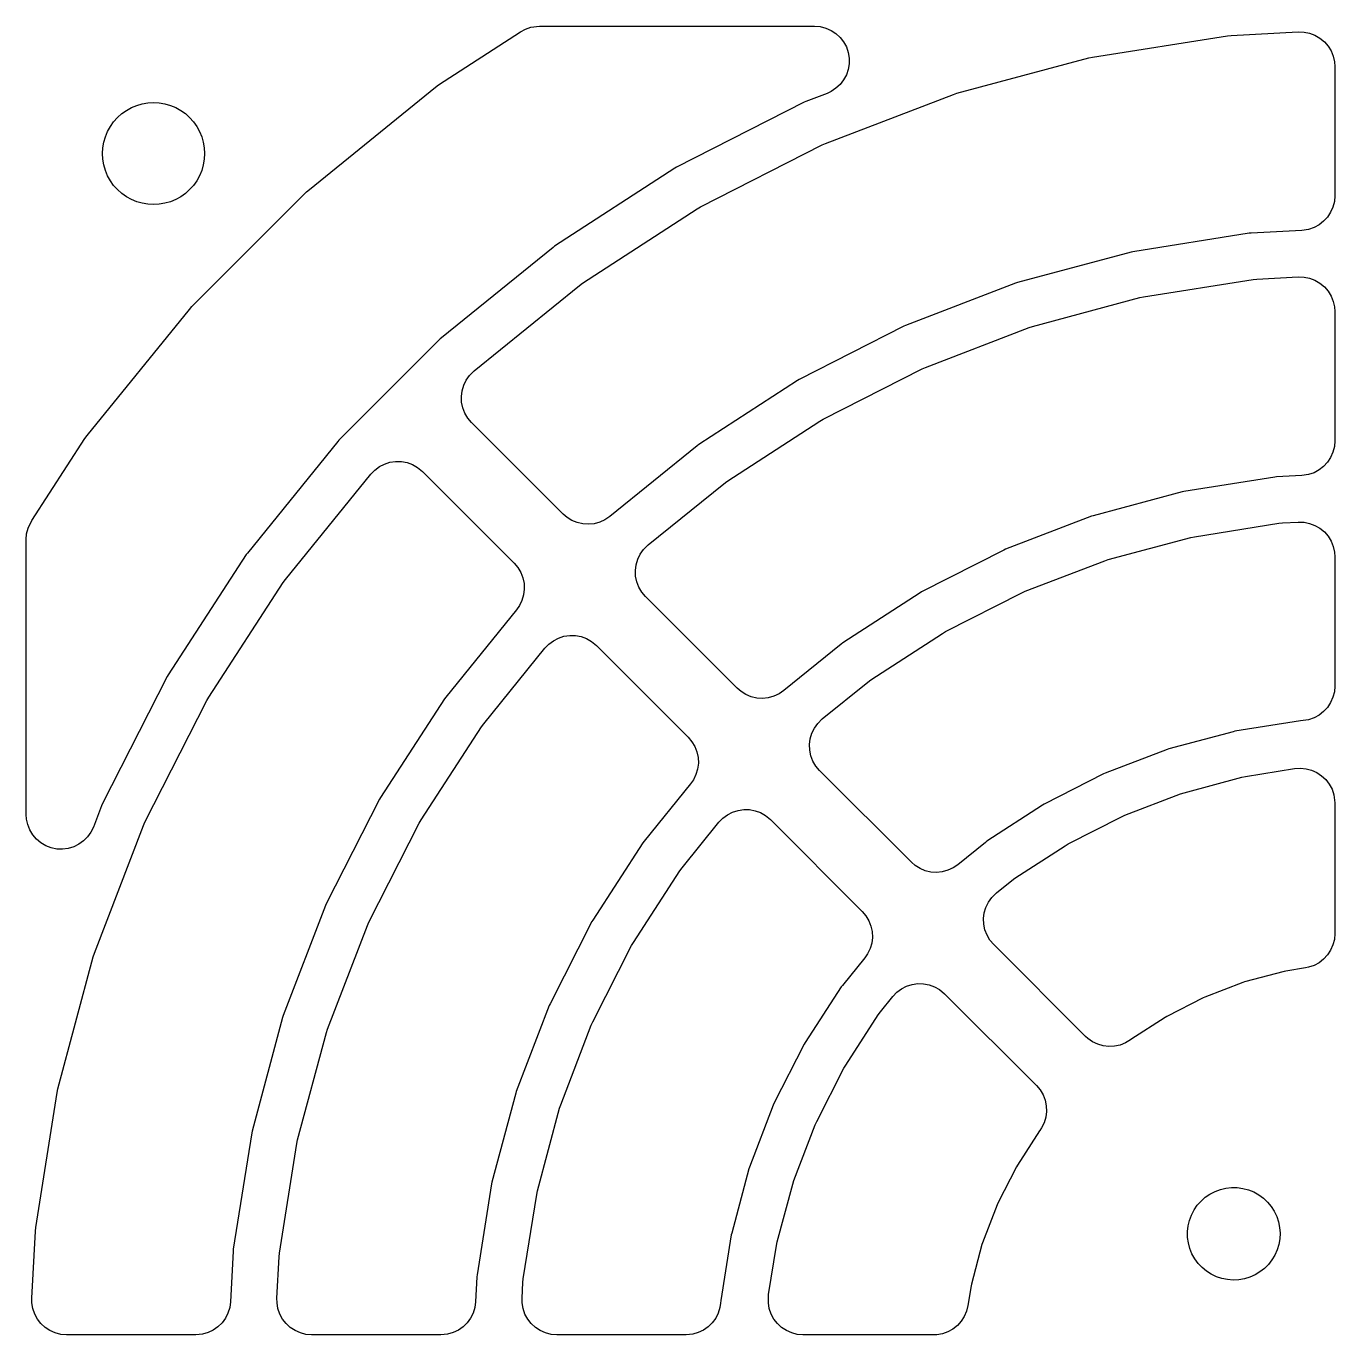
# Model space of a CAD drawing. Header units: metres. Extents: x -245 to 245, y -222 to 222.
# Drawn here: x -58 to -1.5, y -121 to -64.5 of the extents above; entities that cross this region are included whole.
import ezdxf

# ---------------------------------------------------------------- set-up
doc = ezdxf.new("R2010")
doc.units = ezdxf.units.M

msp = doc.modelspace()

# ---------------------------------------------------------------- linework, layer by layer
for p, q in [((-40.1973, -67.0395), (-36.6595, -64.742)), ((-36.6595, -64.742), (-36.4413, -64.6247)), ((-36.4413, -64.6247), (-36.2067, -64.5449)), ((-36.2067, -64.5449), (-35.8425, -64.5)), ((-35.8425, -64.5), (-23.9621, -64.5)), ((-23.9621, -64.5), (-23.7152, -64.5205)), ((-23.7152, -64.5205), (-23.4751, -64.5813)), ((-23.4751, -64.5813), (-23.2482, -64.6808)), ((-23.2482, -64.6808), (-23.0408, -64.8163)), ((-23.0408, -64.8163), (-22.8585, -64.9841)), ((-11.964, -65.8367), (-6.1315, -64.9129)), ((-6.1315, -64.9129), (-5.97536, -64.8965)), ((-5.97536, -64.8965), (-3.07851, -64.7447)), ((-3.07851, -64.7447), (-2.83087, -64.7522)), ((-2.83087, -64.7522), (-2.58786, -64.8004)), ((-2.58786, -64.8004), (-2.35609, -64.8879)), ((-2.35609, -64.8879), (-2.14189, -65.0123)), ((-22.8585, -64.9841), (-22.7064, -65.1796)), ((-22.7064, -65.1796), (-22.5885, -65.3975)), ((-22.5885, -65.3975), (-22.508, -65.6318)), ((-2.14189, -65.0123), (-1.9511, -65.1703)), ((-1.9511, -65.1703), (-1.78891, -65.3576)), ((-1.78891, -65.3576), (-1.65976, -65.569)), ((-22.508, -65.6318), (-22.4672, -65.8761)), ((-22.4672, -65.8761), (-22.4672, -66.1239)), ((-17.8212, -67.3976), (-12.1176, -65.8693)), ((-12.1176, -65.8693), (-11.964, -65.8367)), ((-1.65976, -65.569), (-1.56717, -65.7988)), ((-1.56717, -65.7988), (-1.51366, -66.0407)), ((-1.51366, -66.0407), (-1.5, -66.2426)), ((-22.5885, -66.6025), (-22.7064, -66.8204)), ((-22.508, -66.3682), (-22.5885, -66.6025)), ((-22.4672, -66.1239), (-22.508, -66.3682)), ((-1.5, -66.2426), (-1.5, -71.8218)), ((-45.7745, -71.5452), (-40.3243, -67.1318)), ((-40.3243, -67.1318), (-40.1973, -67.0395)), ((-23.0408, -67.1837), (-23.2482, -67.3192)), ((-22.8585, -67.0159), (-23.0408, -67.1837)), ((-22.7064, -66.8204), (-22.8585, -67.0159)), ((-52.7467, -67.8104), (-52.5, -67.7965)), ((-52.5, -67.7965), (-52.2533, -67.8104)), ((-24.4054, -67.7813), (-29.9233, -70.5928)), ((-24.3336, -67.7493), (-24.4054, -67.7813)), ((-23.4246, -67.4004), (-24.3336, -67.7493)), ((-23.4834, -69.5623), (-17.9705, -67.4461)), ((-23.2482, -67.3192), (-23.4246, -67.4004)), ((-17.9705, -67.4461), (-17.8212, -67.3976)), ((-54.0581, -68.4419), (-53.8738, -68.2773)), ((-53.8738, -68.2773), (-53.6723, -68.1343)), ((-53.6723, -68.1343), (-53.456, -68.0148)), ((-53.456, -68.0148), (-53.2278, -67.9202)), ((-53.2278, -67.9202), (-52.9903, -67.8518)), ((-52.9903, -67.8518), (-52.7467, -67.8104)), ((-52.2533, -67.8104), (-52.0097, -67.8518)), ((-52.0097, -67.8518), (-51.7722, -67.9202)), ((-51.7722, -67.9202), (-51.5439, -68.0148)), ((-51.5439, -68.0148), (-51.3277, -68.1343)), ((-51.3277, -68.1343), (-51.1262, -68.2773)), ((-51.1262, -68.2773), (-50.9419, -68.4419)), ((-54.4852, -69.044), (-54.3657, -68.8277)), ((-54.3657, -68.8277), (-54.2227, -68.6262)), ((-54.2227, -68.6262), (-54.0581, -68.4419)), ((-50.9419, -68.4419), (-50.7773, -68.6262)), ((-50.7773, -68.6262), (-50.6343, -68.8277)), ((-50.6343, -68.8277), (-50.5147, -69.044)), ((-54.6482, -69.5097), (-54.5798, -69.2722)), ((-54.5798, -69.2722), (-54.4852, -69.044)), ((-50.5147, -69.044), (-50.4202, -69.2722)), ((-50.4202, -69.2722), (-50.3518, -69.5097)), ((-54.7035, -70), (-54.6896, -69.7533)), ((-54.6896, -70.2467), (-54.7035, -70)), ((-54.6896, -69.7533), (-54.6482, -69.5097)), ((-50.3518, -69.5097), (-50.3104, -69.7533)), ((-50.3104, -69.7533), (-50.2965, -70)), ((-50.2965, -70), (-50.3104, -70.2467)), ((-28.8883, -72.307), (-23.6268, -69.6262)), ((-23.6268, -69.6262), (-23.4834, -69.5623)), ((-54.6482, -70.4903), (-54.6896, -70.2467)), ((-54.5798, -70.7278), (-54.6482, -70.4903)), ((-50.3518, -70.4903), (-50.4202, -70.7278)), ((-50.3104, -70.2467), (-50.3518, -70.4903)), ((-29.9233, -70.5928), (-29.9912, -70.632)), ((-54.4852, -70.9561), (-54.5798, -70.7278)), ((-54.3657, -71.1723), (-54.4852, -70.9561)), ((-54.2227, -71.3738), (-54.3657, -71.1723)), ((-50.6343, -71.1723), (-50.7773, -71.3738)), ((-50.5147, -70.9561), (-50.6343, -71.1723)), ((-50.4202, -70.7278), (-50.5147, -70.9561)), ((-29.9912, -70.632), (-35.1852, -74.005)), ((-54.0581, -71.5581), (-54.2227, -71.3738)), ((-53.8738, -71.7227), (-54.0581, -71.5581)), ((-53.6723, -71.8657), (-53.8738, -71.7227)), ((-51.1262, -71.7227), (-51.3277, -71.8657)), ((-50.9419, -71.5581), (-51.1262, -71.7227)), ((-50.7773, -71.3738), (-50.9419, -71.5581)), ((-50.8497, -76.6089), (-45.8911, -71.6503)), ((-45.8911, -71.6503), (-45.7745, -71.5452)), ((-53.456, -71.9853), (-53.6723, -71.8657)), ((-53.2278, -72.0798), (-53.456, -71.9853)), ((-52.9903, -72.1482), (-53.2278, -72.0798)), ((-52.7467, -72.1896), (-52.9903, -72.1482)), ((-52.5, -72.2035), (-52.7467, -72.1896)), ((-52.2533, -72.1896), (-52.5, -72.2035)), ((-52.0097, -72.1482), (-52.2533, -72.1896)), ((-51.7722, -72.0798), (-52.0097, -72.1482)), ((-51.5439, -71.9853), (-51.7722, -72.0798)), ((-51.3277, -71.8657), (-51.5439, -71.9853)), ((-29.0243, -72.3855), (-28.8883, -72.307)), ((-1.58127, -72.3089), (-1.68079, -72.5358)), ((-1.52046, -72.0687), (-1.58127, -72.3089)), ((-1.5, -71.8218), (-1.52046, -72.0687)), ((-33.9766, -75.6016), (-29.0243, -72.3855)), ((-1.81628, -72.7432), (-1.98409, -72.9254)), ((-1.68079, -72.5358), (-1.81628, -72.7432)), ((-5.1955, -73.4431), (-10.2181, -74.2386)), ((-5.11745, -73.4349), (-5.1955, -73.4431)), ((-2.92149, -73.3198), (-5.11745, -73.4349)), ((-2.63177, -73.2759), (-2.92149, -73.3198)), ((-2.39746, -73.1955), (-2.63177, -73.2759)), ((-2.17958, -73.0776), (-2.39746, -73.1955)), ((-1.98409, -72.9254), (-2.17958, -73.0776)), ((-35.1852, -74.005), (-35.2486, -74.0511)), ((-35.2486, -74.0511), (-40.0616, -77.9486)), ((-10.2951, -74.2549), (-15.2067, -75.571)), ((-10.2181, -74.2386), (-10.2951, -74.2549)), ((-38.6556, -79.38), (-34.1036, -75.6939)), ((-34.1036, -75.6939), (-33.9766, -75.6016)), ((-15.2816, -75.5953), (-20.029, -77.4177)), ((-15.2067, -75.571), (-15.2816, -75.5953)), ((-9.76358, -76.1887), (-5.02524, -75.4382)), ((-5.02524, -75.4382), (-4.86909, -75.4218)), ((-4.86909, -75.4218), (-3.07851, -75.328)), ((-3.07851, -75.328), (-2.83089, -75.3355)), ((-2.83089, -75.3355), (-2.58788, -75.3837)), ((-2.58788, -75.3837), (-2.35609, -75.4712)), ((-2.35609, -75.4712), (-2.14189, -75.5956)), ((-2.14189, -75.5956), (-1.9511, -75.7537)), ((-14.5508, -77.463), (-9.91716, -76.2214)), ((-9.91716, -76.2214), (-9.76358, -76.1887)), ((-1.9511, -75.7537), (-1.78891, -75.9409)), ((-1.78891, -75.9409), (-1.65976, -76.1523)), ((-1.65976, -76.1523), (-1.56717, -76.3821)), ((-55.3682, -82.1757), (-50.9548, -76.7255)), ((-50.9548, -76.7255), (-50.8497, -76.6089)), ((-1.56717, -76.3821), (-1.51366, -76.624)), ((-1.51366, -76.624), (-1.5, -76.8259)), ((-1.5, -76.8259), (-1.5, -82.4052)), ((-40.0616, -77.9486), (-40.1199, -78.0011)), ((-20.1008, -77.4496), (-24.6316, -79.7582)), ((-20.029, -77.4177), (-20.1008, -77.4496)), ((-19.1789, -79.2307), (-14.7001, -77.5115)), ((-14.7001, -77.5115), (-14.5508, -77.463)), ((-40.1199, -78.0011), (-44.4989, -82.3801)), ((-39.0002, -79.7779), (-38.8562, -79.5763)), ((-38.8562, -79.5763), (-38.6556, -79.38)), ((-23.5965, -81.4724), (-19.3223, -79.2946)), ((-19.3223, -79.2946), (-19.1789, -79.2307)), ((-39.1797, -80.2379), (-39.109, -80.0005)), ((-39.109, -80.0005), (-39.0002, -79.7779)), ((-24.6995, -79.7975), (-28.9644, -82.5671)), ((-24.6316, -79.7582), (-24.6995, -79.7975)), ((-39.2103, -80.4838), (-39.1797, -80.2379)), ((-39.2001, -80.7313), (-39.2103, -80.4838)), ((-39.1493, -80.9738), (-39.2001, -80.7313)), ((-39.0592, -81.2045), (-39.1493, -80.9738)), ((-38.9324, -81.4174), (-39.0592, -81.2045)), ((-38.7723, -81.6064), (-38.9324, -81.4174)), ((-34.8109, -85.5678), (-38.7723, -81.6064)), ((-27.7558, -84.1637), (-23.7325, -81.5509)), ((-23.7325, -81.5509), (-23.5965, -81.4724)), ((-57.758, -85.8405), (-55.4605, -82.3027)), ((-55.4605, -82.3027), (-55.3682, -82.1757)), ((-44.5514, -82.4384), (-48.4489, -87.2514)), ((-44.4989, -82.3801), (-44.5514, -82.4384)), ((-1.5, -82.4052), (-1.52046, -82.6521)), ((-29.0279, -82.6132), (-32.8063, -85.6729)), ((-28.9644, -82.5671), (-29.0279, -82.6132)), ((-1.58127, -82.8922), (-1.68079, -83.1191)), ((-1.52046, -82.6521), (-1.58127, -82.8922)), ((-42.9487, -83.6654), (-42.7503, -83.517)), ((-42.7503, -83.517), (-42.5302, -83.4034)), ((-42.5302, -83.4034), (-42.2944, -83.3274)), ((-42.2944, -83.3274), (-42.0493, -83.2914)), ((-42.0493, -83.2914), (-41.8016, -83.2962)), ((-41.8016, -83.2962), (-41.558, -83.3416)), ((-41.558, -83.3416), (-41.3253, -83.4266)), ((-41.3253, -83.4266), (-41.1098, -83.5487)), ((-41.1098, -83.5487), (-40.8936, -83.7277)), ((-1.98409, -83.5088), (-2.17958, -83.6609)), ((-1.81628, -83.3265), (-1.98409, -83.5088)), ((-1.68079, -83.1191), (-1.81628, -83.3265)), ((-46.8061, -88.3964), (-43.12, -83.8444)), ((-43.12, -83.8444), (-42.9487, -83.6654)), ((-40.8936, -83.7277), (-36.9322, -87.6891)), ((-27.8829, -84.256), (-27.7558, -84.1637)), ((-4.08925, -83.9684), (-8.0177, -84.5906)), ((-4.0112, -83.9602), (-4.08925, -83.9684)), ((-2.92149, -83.9031), (-4.0112, -83.9602)), ((-2.63177, -83.8593), (-2.92149, -83.9031)), ((-2.39746, -83.7788), (-2.63177, -83.8593)), ((-2.17958, -83.6609), (-2.39746, -83.7788)), ((-31.1411, -86.8945), (-27.8829, -84.256)), ((-8.09465, -84.607), (-11.9363, -85.6363)), ((-8.0177, -84.5906), (-8.09465, -84.607)), ((-57.9187, -86.1704), (-57.758, -85.8405)), ((-34.6486, -85.7084), (-34.8109, -85.5678)), ((-34.4386, -85.8399), (-34.6486, -85.7084)), ((-34.2098, -85.935), (-34.4386, -85.8399)), ((-33.011, -85.8123), (-33.2359, -85.9162)), ((-32.8063, -85.6729), (-33.011, -85.8123)), ((-12.0112, -85.6607), (-15.7243, -87.086)), ((-11.9363, -85.6363), (-12.0112, -85.6607)), ((-58, -86.6575), (-57.9795, -86.4106)), ((-57.9795, -86.4106), (-57.9187, -86.1704)), ((-33.9686, -85.9911), (-34.2098, -85.935)), ((-33.7213, -86.0069), (-33.9686, -85.9911)), ((-33.4749, -85.9816), (-33.7213, -86.0069)), ((-33.2359, -85.9162), (-33.4749, -85.9816)), ((-7.56319, -86.5408), (-3.91898, -85.9636)), ((-3.91898, -85.9636), (-3.76282, -85.9472)), ((-3.76282, -85.9472), (-3.07849, -85.9113)), ((-3.07849, -85.9113), (-2.83087, -85.9189)), ((-2.83087, -85.9189), (-2.58786, -85.967)), ((-2.58786, -85.967), (-2.35609, -86.0545)), ((-2.35609, -86.0545), (-2.14188, -86.179)), ((-2.14188, -86.179), (-1.95108, -86.337)), ((-1.95108, -86.337), (-1.78889, -86.5243)), ((-58, -98.5379), (-58, -86.6575)), ((-31.3418, -87.0907), (-31.1411, -86.8945)), ((-11.2803, -87.5283), (-7.71677, -86.5735)), ((-7.71677, -86.5735), (-7.56319, -86.5408)), ((-1.78889, -86.5243), (-1.65974, -86.7357)), ((-1.65974, -86.7357), (-1.56715, -86.9655)), ((-1.56715, -86.9655), (-1.51366, -87.2074)), ((-48.495, -87.3148), (-51.868, -92.5088)), ((-48.4489, -87.2514), (-48.495, -87.3148)), ((-31.6653, -87.7524), (-31.5946, -87.5149)), ((-31.5946, -87.5149), (-31.4857, -87.2924)), ((-31.4857, -87.2924), (-31.3418, -87.0907)), ((-15.796, -87.118), (-19.34, -88.9237)), ((-15.7243, -87.086), (-15.796, -87.118)), ((-11.4297, -87.5768), (-11.2803, -87.5283)), ((-1.51366, -87.2074), (-1.5, -87.4093)), ((-1.5, -87.4093), (-1.5, -92.9885)), ((-36.9322, -87.6891), (-36.7721, -87.8781)), ((-36.7721, -87.8781), (-36.6453, -88.091)), ((-36.6453, -88.091), (-36.5552, -88.3217)), ((-31.6959, -87.9982), (-31.6653, -87.7524)), ((-31.6857, -88.2457), (-31.6959, -87.9982)), ((-14.8742, -88.899), (-11.4297, -87.5768)), ((-50.1145, -93.4757), (-46.8984, -88.5234)), ((-46.8984, -88.5234), (-46.8061, -88.3964)), ((-36.5552, -88.3217), (-36.5044, -88.5642)), ((-36.5044, -88.5642), (-36.4942, -88.8117)), ((-31.6348, -88.4882), (-31.6857, -88.2457)), ((-31.5448, -88.719), (-31.6348, -88.4882)), ((-36.5248, -89.0576), (-36.5955, -89.295)), ((-36.4942, -88.8117), (-36.5248, -89.0576)), ((-31.418, -88.9318), (-31.5448, -88.719)), ((-31.2578, -89.1208), (-31.418, -88.9318)), ((-27.2964, -93.0822), (-31.2578, -89.1208)), ((-19.408, -88.9629), (-22.7437, -91.1292)), ((-19.34, -88.9237), (-19.408, -88.9629)), ((-18.305, -90.6379), (-15.0176, -88.9629)), ((-15.0176, -88.9629), (-14.8742, -88.899)), ((-36.8271, -89.6937), (-39.8868, -93.4721)), ((-36.7043, -89.5176), (-36.8271, -89.6937)), ((-36.5955, -89.295), (-36.7043, -89.5176)), ((-35.2359, -91.0315), (-35.0157, -90.9178)), ((-35.0157, -90.9178), (-34.7799, -90.8419)), ((-34.7799, -90.8419), (-34.5348, -90.8058)), ((-34.5348, -90.8058), (-34.2871, -90.8106)), ((-34.2871, -90.8106), (-34.0436, -90.8561)), ((-34.0436, -90.8561), (-33.8109, -90.941)), ((-33.8109, -90.941), (-33.5953, -91.0631)), ((-21.5352, -92.7258), (-18.4409, -90.7164)), ((-18.4409, -90.7164), (-18.305, -90.6379)), ((-38.244, -94.6171), (-35.6055, -91.3589)), ((-35.6055, -91.3589), (-35.4342, -91.1799)), ((-35.4342, -91.1799), (-35.2359, -91.0315)), ((-33.5953, -91.0631), (-33.3792, -91.2422)), ((-33.3792, -91.2422), (-29.4178, -95.2036)), ((-22.8073, -91.1754), (-25.2918, -93.1873)), ((-22.7437, -91.1292), (-22.8073, -91.1754)), ((-51.9072, -92.5767), (-54.7187, -98.0946)), ((-51.868, -92.5088), (-51.9072, -92.5767)), ((-27.1341, -93.2228), (-27.2964, -93.0822)), ((-26.9241, -93.3543), (-27.1341, -93.2228)), ((-25.2918, -93.1873), (-25.4966, -93.3268)), ((-23.6267, -94.4089), (-21.6622, -92.8181)), ((-21.6622, -92.8181), (-21.5352, -92.7258)), ((-1.5, -92.9885), (-1.52046, -93.2354)), ((-52.8738, -98.8732), (-50.193, -93.6117)), ((-50.193, -93.6117), (-50.1145, -93.4757)), ((-39.9329, -93.5356), (-42.7025, -97.8005)), ((-39.8868, -93.4721), (-39.9329, -93.5356)), ((-26.6954, -93.4494), (-26.9241, -93.3543)), ((-26.4541, -93.5056), (-26.6954, -93.4494)), ((-26.2069, -93.5213), (-26.4541, -93.5056)), ((-25.9604, -93.4961), (-26.2069, -93.5213)), ((-25.7215, -93.4306), (-25.9604, -93.4961)), ((-25.4966, -93.3268), (-25.7215, -93.4306)), ((-1.68079, -93.7024), (-1.81628, -93.9098)), ((-1.58127, -93.4756), (-1.68079, -93.7024)), ((-1.52046, -93.2354), (-1.58127, -93.4756)), ((-2.17958, -94.2443), (-2.39746, -94.3622)), ((-1.98409, -94.0921), (-2.17958, -94.2443)), ((-1.81628, -93.9098), (-1.98409, -94.0921)), ((-40.9491, -98.7675), (-38.3363, -94.7442)), ((-38.3363, -94.7442), (-38.244, -94.6171)), ((-24.0801, -95.0294), (-23.9713, -94.8068)), ((-23.9713, -94.8068), (-23.8273, -94.6052)), ((-23.8273, -94.6052), (-23.6267, -94.4089)), ((-2.98299, -94.4938), (-5.81731, -94.9427)), ((-2.866, -94.4815), (-2.98299, -94.4938)), ((-2.63177, -94.4426), (-2.86635, -94.4781)), ((-2.86635, -94.4781), (-2.866, -94.4815)), ((-2.39746, -94.3622), (-2.63177, -94.4426)), ((-29.4178, -95.2036), (-29.2576, -95.3926)), ((-29.2576, -95.3926), (-29.1308, -95.6054)), ((-24.1814, -95.5127), (-24.1508, -95.2668)), ((-24.1508, -95.2668), (-24.0801, -95.0294)), ((-5.89426, -94.9591), (-8.66583, -95.7017)), ((-5.81731, -94.9427), (-5.89426, -94.9591)), ((-29.1308, -95.6054), (-29.0408, -95.8362)), ((-29.0408, -95.8362), (-28.9899, -96.0787)), ((-24.1712, -95.7602), (-24.1814, -95.5127)), ((-24.1204, -96.0027), (-24.1712, -95.7602)), ((-24.0303, -96.2334), (-24.1204, -96.0027)), ((-8.74074, -95.726), (-11.4198, -96.7544)), ((-8.66583, -95.7017), (-8.74074, -95.726)), ((-29.0103, -96.572), (-29.081, -96.8095)), ((-28.9797, -96.3262), (-29.0103, -96.572)), ((-28.9899, -96.0787), (-28.9797, -96.3262)), ((-23.9035, -96.4463), (-24.0303, -96.2334)), ((-23.7434, -96.6353), (-23.9035, -96.4463)), ((-5.36279, -96.8929), (-3.23465, -96.5558)), ((-3.23465, -96.5558), (-2.98759, -96.5374)), ((-2.98759, -96.5374), (-2.74089, -96.5599)), ((-2.74089, -96.5599), (-2.50124, -96.6227)), ((-29.1898, -97.032), (-29.3127, -97.2082)), ((-29.081, -96.8095), (-29.1898, -97.032)), ((-19.782, -100.597), (-23.7434, -96.6353)), ((-11.4915, -96.7863), (-14.0483, -98.0891)), ((-11.4198, -96.7544), (-11.4915, -96.7863)), ((-8.00992, -97.5937), (-5.51637, -96.9255)), ((-5.51637, -96.9255), (-5.36279, -96.8929)), ((-2.50124, -96.6227), (-2.27519, -96.7241)), ((-2.27519, -96.7241), (-2.06892, -96.8613)), ((-2.06892, -96.8613), (-1.88805, -97.0306)), ((-1.88805, -97.0306), (-1.73752, -97.2273)), ((-29.3127, -97.2082), (-31.3246, -99.6927)), ((-10.5695, -98.5674), (-8.15924, -97.6422)), ((-8.15924, -97.6422), (-8.00992, -97.5937)), ((-1.73752, -97.2273), (-1.6214, -97.4462)), ((-1.6214, -97.4462), (-1.54291, -97.6811)), ((-1.54291, -97.6811), (-1.5, -98.0373)), ((-54.7507, -98.1664), (-55.0996, -99.0754)), ((-54.7187, -98.0946), (-54.7507, -98.1664)), ((-42.7418, -97.8684), (-45.0504, -102.399)), ((-42.7025, -97.8005), (-42.7418, -97.8684)), ((-14.1162, -98.1283), (-16.523, -99.6913)), ((-14.0483, -98.0891), (-14.1162, -98.1283)), ((-1.5, -98.0373), (-1.5, -103.678)), ((-57.9874, -98.7316), (-58, -98.5379)), ((-57.9353, -98.9738), (-57.9874, -98.7316)), ((-52.9377, -99.0166), (-52.8738, -98.8732)), ((-41.0276, -98.9035), (-40.9491, -98.7675)), ((-29.6819, -100.838), (-28.0911, -98.8733)), ((-28.0911, -98.8733), (-27.9198, -98.6943)), ((-27.9198, -98.6943), (-27.7214, -98.5459)), ((-27.7214, -98.5459), (-27.5013, -98.4323)), ((-27.5013, -98.4323), (-27.2655, -98.3563)), ((-27.2655, -98.3563), (-27.0204, -98.3203)), ((-27.0204, -98.3203), (-26.7727, -98.3251)), ((-26.7727, -98.3251), (-26.5291, -98.3705)), ((-26.5291, -98.3705), (-26.2964, -98.4555)), ((-26.2964, -98.4555), (-26.0809, -98.5776)), ((-26.0809, -98.5776), (-25.8647, -98.7566)), ((-25.8647, -98.7566), (-21.9033, -102.718)), ((-13.0134, -99.8033), (-10.713, -98.6312)), ((-10.713, -98.6312), (-10.5695, -98.5674)), ((-57.8439, -99.2041), (-57.9353, -98.9738)), ((-57.716, -99.4162), (-57.8439, -99.2041)), ((-57.5548, -99.6044), (-57.716, -99.4162)), ((-55.2072, -99.2986), (-55.3501, -99.501)), ((-55.0996, -99.0754), (-55.2072, -99.2986)), ((-55.0539, -104.529), (-52.9377, -99.0166)), ((-43.2054, -103.178), (-41.0276, -98.9035)), ((-57.3649, -99.7634), (-57.5548, -99.6044)), ((-57.1514, -99.8891), (-57.3649, -99.7634)), ((-56.9201, -99.9779), (-57.1514, -99.8891)), ((-56.6773, -100.027), (-56.9201, -99.9779)), ((-56.1841, -100.004), (-56.4297, -100.036)), ((-55.9471, -99.9323), (-56.1841, -100.004)), ((-55.7251, -99.8222), (-55.9471, -99.9323)), ((-55.5243, -99.6772), (-55.7251, -99.8222)), ((-55.3501, -99.501), (-55.5243, -99.6772)), ((-31.3708, -99.7563), (-33.5371, -103.092)), ((-31.3246, -99.6927), (-31.3708, -99.7563)), ((-16.5865, -99.7374), (-17.7773, -100.702)), ((-16.523, -99.6913), (-16.5865, -99.7374)), ((-15.3145, -101.288), (-13.1493, -99.8819)), ((-13.1493, -99.8819), (-13.0134, -99.8033)), ((-56.4297, -100.036), (-56.6773, -100.027)), ((-31.7836, -104.059), (-29.7742, -100.965)), ((-29.7742, -100.965), (-29.6819, -100.838)), ((-19.6196, -100.737), (-19.782, -100.597)), ((-19.4097, -100.869), (-19.6196, -100.737)), ((-19.1809, -100.964), (-19.4097, -100.869)), ((-18.9396, -101.02), (-19.1809, -100.964)), ((-18.6924, -101.036), (-18.9396, -101.02)), ((-18.4459, -101.011), (-18.6924, -101.036)), ((-18.207, -100.945), (-18.4459, -101.011)), ((-17.9821, -100.841), (-18.207, -100.945)), ((-17.7773, -100.702), (-17.9821, -100.841)), ((-16.1122, -101.923), (-15.4415, -101.38)), ((-15.4415, -101.38), (-15.3145, -101.288)), ((-16.4568, -102.321), (-16.3129, -102.12)), ((-16.3129, -102.12), (-16.1122, -101.923)), ((-45.0823, -102.471), (-46.9047, -107.218)), ((-45.0504, -102.399), (-45.0823, -102.471)), ((-21.9033, -102.718), (-21.7432, -102.907)), ((-16.667, -103.027), (-16.6363, -102.781)), ((-16.6363, -102.781), (-16.5656, -102.544)), ((-16.5656, -102.544), (-16.4568, -102.321)), ((-44.9885, -107.8), (-43.2693, -103.321)), ((-43.2693, -103.321), (-43.2054, -103.178)), ((-33.5763, -103.16), (-35.382, -106.704)), ((-33.5371, -103.092), (-33.5763, -103.16)), ((-21.7432, -102.907), (-21.6164, -103.12)), ((-21.6164, -103.12), (-21.5263, -103.351)), ((-21.5263, -103.351), (-21.4755, -103.593)), ((-16.6567, -103.275), (-16.667, -103.027)), ((-16.6059, -103.517), (-16.6567, -103.275)), ((-21.4652, -103.841), (-21.4959, -104.087)), ((-21.4755, -103.593), (-21.4652, -103.841)), ((-16.5158, -103.748), (-16.6059, -103.517)), ((-16.389, -103.961), (-16.5158, -103.748)), ((-1.52046, -103.925), (-1.58127, -104.165)), ((-1.5, -103.678), (-1.52046, -103.925)), ((-33.5371, -107.482), (-31.8621, -104.195)), ((-31.8621, -104.195), (-31.7836, -104.059)), ((-21.5666, -104.324), (-21.6754, -104.547)), ((-21.4959, -104.087), (-21.5666, -104.324)), ((-16.2289, -104.15), (-16.389, -103.961)), ((-12.264, -108.115), (-16.2289, -104.15)), ((-1.68079, -104.392), (-1.81628, -104.6)), ((-1.58127, -104.165), (-1.68079, -104.392)), ((-56.6307, -110.382), (-55.1024, -104.679)), ((-55.1024, -104.679), (-55.0539, -104.529)), ((-21.7982, -104.723), (-22.7626, -105.914)), ((-21.6754, -104.547), (-21.7982, -104.723)), ((-2.39746, -105.052), (-2.63177, -105.132)), ((-2.17958, -104.934), (-2.39746, -105.052)), ((-1.98409, -104.782), (-2.17958, -104.934)), ((-1.81628, -104.6), (-1.98409, -104.782)), ((-3.69386, -105.311), (-5.39542, -105.767)), ((-3.61696, -105.295), (-3.69386, -105.311)), ((-2.76534, -105.16), (-3.61696, -105.295)), ((-2.63177, -105.132), (-2.76534, -105.16)), ((-22.8087, -105.977), (-24.3717, -108.384)), ((-22.7626, -105.914), (-22.8087, -105.977)), ((-20.5766, -106.388), (-20.4053, -106.209)), ((-20.4053, -106.209), (-20.2069, -106.06)), ((-20.2069, -106.06), (-19.9868, -105.947)), ((-19.9868, -105.947), (-19.751, -105.871)), ((-19.751, -105.871), (-19.5059, -105.835)), ((-19.5059, -105.835), (-19.2582, -105.84)), ((-19.2582, -105.84), (-19.0147, -105.885)), ((-19.0147, -105.885), (-18.782, -105.97)), ((-18.782, -105.97), (-18.5664, -106.092)), ((-18.5664, -106.092), (-18.3502, -106.271)), ((-5.47032, -105.791), (-7.1151, -106.423)), ((-5.39542, -105.767), (-5.47032, -105.791)), ((-35.414, -106.776), (-36.8393, -110.489)), ((-35.382, -106.704), (-35.414, -106.776)), ((-21.1198, -107.059), (-20.5766, -106.388)), ((-18.3502, -106.271), (-14.3854, -110.236)), ((-7.18683, -106.455), (-8.75652, -107.255)), ((-7.1151, -106.423), (-7.18683, -106.455)), ((-46.929, -107.293), (-48.2451, -112.205)), ((-46.9047, -107.218), (-46.929, -107.293)), ((-22.6181, -109.351), (-21.2121, -107.186)), ((-21.2121, -107.186), (-21.1198, -107.059)), ((-8.82471, -107.294), (-10.3024, -108.253)), ((-8.75652, -107.255), (-8.82471, -107.294)), ((-45.037, -107.949), (-44.9885, -107.8)), ((-34.9232, -111.07), (-33.601, -107.626)), ((-33.601, -107.626), (-33.5371, -107.482)), ((-46.2786, -112.583), (-45.037, -107.949)), ((-24.4109, -108.452), (-25.7137, -111.009)), ((-24.3717, -108.384), (-24.4109, -108.452)), ((-12.1634, -108.207), (-12.264, -108.115)), ((-11.9606, -108.349), (-12.1634, -108.207)), ((-11.7372, -108.456), (-11.9606, -108.349)), ((-11.4991, -108.525), (-11.7372, -108.456)), ((-10.5335, -108.396), (-10.7636, -108.488)), ((-10.3218, -108.268), (-10.5335, -108.396)), ((-10.3024, -108.253), (-10.3218, -108.268)), ((-11.2531, -108.553), (-11.4991, -108.525)), ((-11.0056, -108.541), (-11.2531, -108.553)), ((-10.7636, -108.488), (-11.0056, -108.541)), ((-23.8688, -111.787), (-22.6967, -109.487)), ((-22.6967, -109.487), (-22.6181, -109.351)), ((-57.5871, -116.368), (-56.6633, -110.536)), ((-56.6633, -110.536), (-56.6307, -110.382)), ((-36.8637, -110.564), (-37.893, -114.405)), ((-36.8393, -110.489), (-36.8637, -110.564)), ((-14.3854, -110.236), (-14.2252, -110.425)), ((-14.2252, -110.425), (-14.0984, -110.638)), ((-14.0984, -110.638), (-14.0084, -110.869)), ((-35.9265, -114.783), (-34.9717, -111.22)), ((-34.9717, -111.22), (-34.9232, -111.07)), ((-25.7456, -111.08), (-26.774, -113.759)), ((-25.7137, -111.009), (-25.7456, -111.08)), ((-14.0084, -110.869), (-13.9575, -111.111)), ((-13.9575, -111.111), (-13.9473, -111.359)), ((-23.9326, -111.93), (-23.8688, -111.787)), ((-14.0486, -111.842), (-14.1574, -112.064)), ((-13.9779, -111.604), (-14.0486, -111.842)), ((-13.9473, -111.359), (-13.9779, -111.604)), ((-48.2614, -112.282), (-49.0569, -117.305)), ((-48.2451, -112.205), (-48.2614, -112.282)), ((-24.8578, -114.341), (-23.9326, -111.93)), ((-14.2466, -112.198), (-15.2061, -113.675)), ((-14.2324, -112.178), (-14.2466, -112.198)), ((-14.1574, -112.064), (-14.2324, -112.178)), ((-47.0618, -117.475), (-46.3113, -112.736)), ((-46.3113, -112.736), (-46.2786, -112.583)), ((-26.7983, -113.834), (-27.5409, -116.606)), ((-26.774, -113.759), (-26.7983, -113.834)), ((-15.2455, -113.743), (-16.0453, -115.313)), ((-15.2061, -113.675), (-15.2455, -113.743)), ((-37.9094, -114.482), (-38.5316, -118.411)), ((-37.893, -114.405), (-37.9094, -114.482)), ((-25.5745, -116.984), (-24.9063, -114.49)), ((-24.9063, -114.49), (-24.8578, -114.341)), ((-6.43997, -114.722), (-6.20027, -114.666)), ((-6.20027, -114.666), (-5.95546, -114.639)), ((-5.95546, -114.639), (-5.70924, -114.643)), ((-5.70924, -114.643), (-5.46536, -114.677)), ((-5.46536, -114.677), (-5.22751, -114.741)), ((-36.5364, -118.581), (-35.9592, -114.937)), ((-35.9592, -114.937), (-35.9265, -114.783)), ((-7.44037, -115.407), (-7.2773, -115.223)), ((-7.2773, -115.223), (-7.09279, -115.06)), ((-7.09279, -115.06), (-6.88963, -114.92)), ((-6.88963, -114.92), (-6.67093, -114.807)), ((-6.67093, -114.807), (-6.43997, -114.722)), ((-5.22751, -114.741), (-4.99928, -114.833)), ((-4.99928, -114.833), (-4.78416, -114.953)), ((-4.78416, -114.953), (-4.58539, -115.098)), ((-4.58539, -115.098), (-4.40599, -115.267)), ((-16.0773, -115.385), (-16.7086, -117.03)), ((-16.0453, -115.313), (-16.0773, -115.385)), ((-7.69267, -115.829), (-7.57953, -115.61)), ((-7.57953, -115.61), (-7.44037, -115.407)), ((-4.40599, -115.267), (-4.24869, -115.456)), ((-4.24869, -115.456), (-4.11584, -115.664)), ((-4.11584, -115.664), (-4.00949, -115.886)), ((-57.6035, -116.525), (-57.5871, -116.368)), ((-7.86095, -116.545), (-7.83446, -116.3)), ((-7.83446, -116.3), (-7.77808, -116.06)), ((-7.77808, -116.06), (-7.69267, -115.829)), ((-4.00949, -115.886), (-3.93123, -116.119)), ((-3.93123, -116.119), (-3.88226, -116.361)), ((-3.88226, -116.361), (-3.86333, -116.606)), ((-57.7553, -119.421), (-57.6035, -116.525)), ((-27.5573, -116.683), (-28.0062, -119.517)), ((-27.5409, -116.606), (-27.5573, -116.683)), ((-7.85716, -116.791), (-7.86095, -116.545)), ((-7.82314, -117.035), (-7.85716, -116.791)), ((-3.87469, -116.852), (-3.91621, -117.095)), ((-3.86333, -116.606), (-3.87469, -116.852)), ((-49.0651, -117.383), (-49.1802, -119.579)), ((-49.0569, -117.305), (-49.0651, -117.383)), ((-47.0782, -117.631), (-47.0618, -117.475)), ((-25.9442, -119.265), (-25.6071, -117.137)), ((-25.6071, -117.137), (-25.5745, -116.984)), ((-16.733, -117.105), (-17.1889, -118.806)), ((-16.7086, -117.03), (-16.733, -117.105)), ((-7.75941, -117.272), (-7.82314, -117.035)), ((-7.66693, -117.501), (-7.75941, -117.272)), ((-7.5471, -117.716), (-7.66693, -117.501)), ((-3.98724, -117.331), (-4.0867, -117.556)), ((-3.91621, -117.095), (-3.98724, -117.331)), ((-47.172, -119.421), (-47.0782, -117.631)), ((-7.40175, -117.915), (-7.5471, -117.716)), ((-7.23308, -118.094), (-7.40175, -117.915)), ((-4.3645, -117.961), (-4.53862, -118.135)), ((-4.21309, -117.767), (-4.3645, -117.961)), ((-4.0867, -117.556), (-4.21309, -117.767)), ((-38.5398, -118.489), (-38.5969, -119.579)), ((-38.5316, -118.411), (-38.5398, -118.489)), ((-36.5528, -118.737), (-36.5364, -118.581)), ((-7.04364, -118.251), (-7.23308, -118.094)), ((-6.83629, -118.384), (-7.04364, -118.251)), ((-6.6142, -118.491), (-6.83629, -118.384)), ((-6.38072, -118.569), (-6.6142, -118.491)), ((-6.1394, -118.618), (-6.38072, -118.569)), ((-5.89389, -118.637), (-6.1394, -118.618)), ((-5.6479, -118.625), (-5.89389, -118.637)), ((-5.40518, -118.584), (-5.6479, -118.625)), ((-5.1694, -118.513), (-5.40518, -118.584)), ((-4.94415, -118.413), (-5.1694, -118.513)), ((-4.73282, -118.287), (-4.94415, -118.413)), ((-4.53862, -118.135), (-4.73282, -118.287)), ((-36.5887, -119.422), (-36.5528, -118.737)), ((-17.2052, -118.883), (-17.3401, -119.735)), ((-17.1889, -118.806), (-17.2052, -118.883)), ((-57.7522, -119.624), (-57.7553, -119.421)), ((-57.7115, -119.868), (-57.7522, -119.624)), ((-49.1802, -119.579), (-49.2136, -119.824)), ((-47.1689, -119.624), (-47.172, -119.421)), ((-47.1282, -119.868), (-47.1689, -119.624)), ((-38.5969, -119.579), (-38.6302, -119.824)), ((-36.5856, -119.624), (-36.5887, -119.422)), ((-36.5448, -119.868), (-36.5856, -119.624)), ((-28.0211, -119.634), (-28.0469, -119.824)), ((-28.0185, -119.634), (-28.0211, -119.634)), ((-28.0062, -119.517), (-28.0185, -119.634)), ((-25.9575, -119.624), (-25.9442, -119.265)), ((-25.9168, -119.868), (-25.9575, -119.624)), ((-17.3401, -119.735), (-17.399, -119.975)), ((-57.631, -120.103), (-57.7115, -119.868)), ((-57.5131, -120.32), (-57.631, -120.103)), ((-57.361, -120.516), (-57.5131, -120.32)), ((-49.3981, -120.282), (-49.5443, -120.482)), ((-49.2869, -120.061), (-49.3981, -120.282)), ((-49.2136, -119.824), (-49.2869, -120.061)), ((-47.0477, -120.103), (-47.1282, -119.868)), ((-46.9298, -120.32), (-47.0477, -120.103)), ((-46.7776, -120.516), (-46.9298, -120.32)), ((-38.8148, -120.282), (-38.961, -120.482)), ((-38.7036, -120.061), (-38.8148, -120.282)), ((-38.6302, -119.824), (-38.7036, -120.061)), ((-36.4644, -120.103), (-36.5448, -119.868)), ((-36.3465, -120.32), (-36.4644, -120.103)), ((-36.1943, -120.516), (-36.3465, -120.32)), ((-28.2314, -120.282), (-28.3776, -120.482)), ((-28.1202, -120.061), (-28.2314, -120.282)), ((-28.0469, -119.824), (-28.1202, -120.061)), ((-25.8363, -120.103), (-25.9168, -119.868)), ((-25.7184, -120.32), (-25.8363, -120.103)), ((-25.5663, -120.516), (-25.7184, -120.32)), ((-17.4966, -120.203), (-17.6304, -120.412)), ((-17.399, -119.975), (-17.4966, -120.203)), ((-57.1787, -120.684), (-57.361, -120.516)), ((-56.9713, -120.819), (-57.1787, -120.684)), ((-56.7444, -120.919), (-56.9713, -120.819)), ((-50.1483, -120.903), (-50.3865, -120.971)), ((-49.9246, -120.797), (-50.1483, -120.903)), ((-49.7214, -120.655), (-49.9246, -120.797)), ((-49.5443, -120.482), (-49.7214, -120.655)), ((-46.5954, -120.684), (-46.7776, -120.516)), ((-46.388, -120.819), (-46.5954, -120.684)), ((-46.1611, -120.919), (-46.388, -120.819)), ((-39.565, -120.903), (-39.8032, -120.971)), ((-39.3413, -120.797), (-39.565, -120.903)), ((-39.1381, -120.655), (-39.3413, -120.797)), ((-38.961, -120.482), (-39.1381, -120.655)), ((-36.012, -120.684), (-36.1943, -120.516)), ((-35.8046, -120.819), (-36.012, -120.684)), ((-35.5778, -120.919), (-35.8046, -120.819)), ((-28.9816, -120.903), (-29.2198, -120.971)), ((-28.7579, -120.797), (-28.9816, -120.903)), ((-28.5547, -120.655), (-28.7579, -120.797)), ((-28.3776, -120.482), (-28.5547, -120.655)), ((-25.384, -120.684), (-25.5663, -120.516)), ((-25.1766, -120.819), (-25.384, -120.684)), ((-24.9497, -120.919), (-25.1766, -120.819)), ((-18.2078, -120.869), (-18.4414, -120.951)), ((-17.9909, -120.749), (-18.2078, -120.869)), ((-17.7966, -120.595), (-17.9909, -120.749)), ((-17.6304, -120.412), (-17.7966, -120.595)), ((-56.5043, -120.98), (-56.7444, -120.919)), ((-56.2574, -121), (-56.5043, -120.98)), ((-50.6782, -121), (-56.2574, -121)), ((-50.3865, -120.971), (-50.6782, -121)), ((-45.9209, -120.98), (-46.1611, -120.919)), ((-45.6741, -121), (-45.9209, -120.98)), ((-40.0948, -121), (-45.6741, -121)), ((-39.8032, -120.971), (-40.0948, -121)), ((-35.3376, -120.98), (-35.5778, -120.919)), ((-35.0907, -121), (-35.3376, -120.98)), ((-29.5115, -121), (-35.0907, -121)), ((-29.2198, -120.971), (-29.5115, -121)), ((-24.7095, -120.98), (-24.9497, -120.919)), ((-24.4627, -121), (-24.7095, -120.98)), ((-18.8217, -121), (-24.4627, -121)), ((-18.6854, -120.994), (-18.8217, -121)), ((-18.4414, -120.951), (-18.6854, -120.994))]:
    msp.add_line(p, q)

doc.saveas('drawing.dxf')
